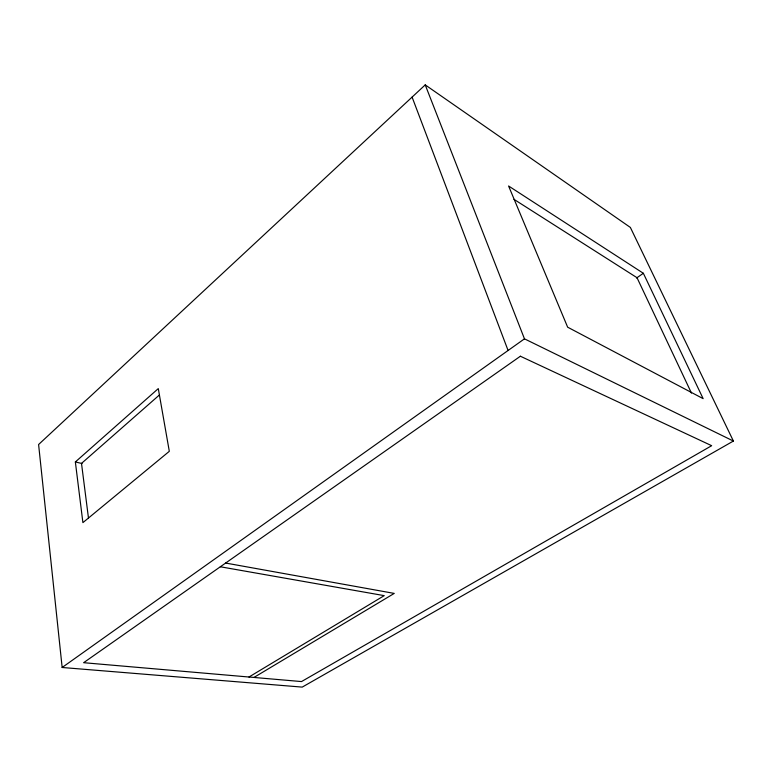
<?xml version="1.0" encoding="UTF-8"?>
<svg xmlns="http://www.w3.org/2000/svg" width="772" height="772" viewBox="0 0 772 772"><rect width="100%" height="100%" fill="white"/><g stroke="black" fill="none" stroke-linecap="round" stroke-linejoin="round"><path stroke-width="1.16" d="M425.227 84.891L38.6 444.518L62.156 667.49L302.219 687.109L733.4 441.044L630.367 227.441L425.227 84.891L524.468 338.84L733.4 441.044M75.357 461.955L158.289 388.605L169.309 451.321L82.903 522.625L75.357 461.955L82.035 463.528M159.071 395.274L81.504 463.403L88.452 517.906M62.156 667.49L524.468 338.84M636.553 278.026L643.346 273.278L703.138 398.642L567.652 327.183L508.584 185.994L643.346 273.278M248.98 677.015L384.224 595.637L220.338 566.773M253.959 677.449L394.241 593.407L225.636 563.049M513.959 199.33L637.016 277.708L691.471 393.102M412.094 97.108L508.082 350.478M520.386 356.23L83.627 662.694L301.505 681.57L711.668 445.695L520.386 356.23"/></g></svg>
